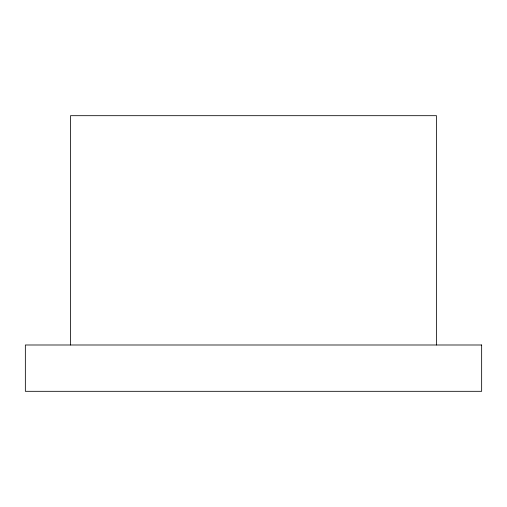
<?xml version="1.0" encoding="UTF-8"?>
<svg xmlns="http://www.w3.org/2000/svg" width="507" height="507" viewBox="0 0 507 507"><rect width="100%" height="100%" fill="white"/><g stroke="black" fill="none" stroke-linecap="round" stroke-linejoin="round"><path stroke-width="0.76" d="M436.483 344.994L436.483 115.685L70.517 115.685L70.517 344.994M481.65 344.994L25.35 344.994L25.35 391.315L481.65 391.315L481.65 344.994"/></g></svg>
